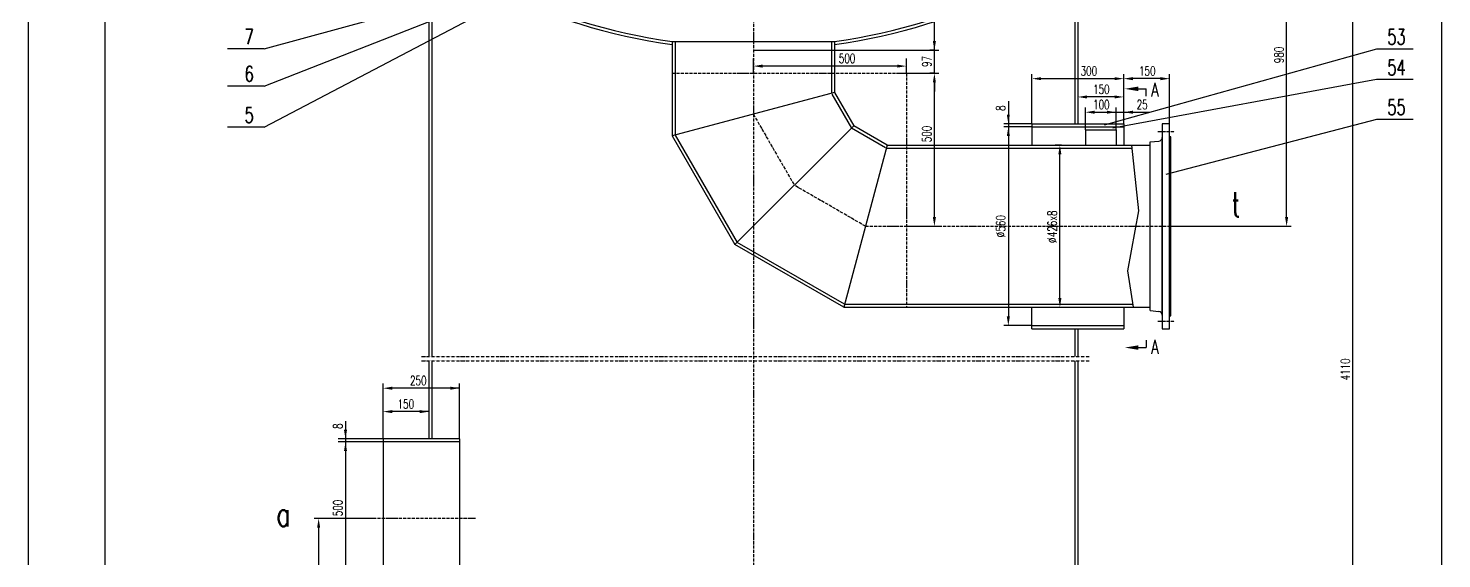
# Model space of a CAD drawing. Header units: millimetres. Extents: x 1545 to 36024, y 3418 to 15628.
# Drawn here: x 1545 to 6163, y 8225 to 9959 of the extents above; entities that cross this region are included whole.
import ezdxf

# ---------------------------------------------------------------- set-up
doc = ezdxf.new("R2010")
doc.units = ezdxf.units.MM
for name, pattern in [('DASHDOT-M', [36, 30, -3, 0, -3]), ('DASHDOT-S', [14, 10, -2, 0, -2]), ('DIVIDE-M', [39, 30, -3, 0, -3, 0, -3]), ('DIVIDE-S', [16, 10, -2, 0, -2, 0, -2])]:
    doc.linetypes.add(name, pattern=pattern)
for name, color, linetype in [('CDR_DIM', 7, 'Continuous'), ('CDR_DWG1', 1, 'Continuous'), ('CDR_DWG3', 3, 'DASHDOT-M'), ('CDR_DWG4', 6, 'DIVIDE-M'), ('CDR_TEXT', 7, 'Continuous')]:
    doc.layers.add(name, color=color, linetype=linetype)
doc.styles.add('HZ', font='simplex.shx', dxfattribs={"width": 0.7, "height": 30, "bigfont": 'HZ.shx'})

msp = doc.modelspace()

# ---------------------------------------------------------------- linework, layer by layer
at = {"layer": 'CDR_DIM', "color": 0, "linetype": 'Continuous'}
for p, q in [((1544.9, 15628), (1544.9, 3738)), ((6163.1, 7486.3), (6163.1, 15212)), ((4505.5, 9916.7), (4505.5, 10461.6)), ((5656.3, 9326.6), (5656.3, 10461.6)), ((5873.1, 7456.3), (5873.1, 10431.6)), ((2316, 9635.2), (3132.7, 10064.8)), ((2316, 9891.5), (2800.3, 10022.9)), ((2316, 9770), (2858.3, 9982.3)), ((4505.5, 9811.6), (4505.5, 9946.7)), ((2316, 9891.5), (2195.9, 9891.5)), ((3914, 9886.7), (4520.5, 9886.7)), ((4505.5, 9886.7), (4490.5, 9886.7)), ((5949.7, 9890.8), (5059.9, 9642.4)), ((6069.8, 9890.8), (5949.7, 9890.8)), ((3914, 9811.6), (3914, 9860)), ((4414, 9811.6), (4414, 9860)), ((4384, 9835.1), (3944, 9835.1)), ((4414, 9811.6), (4520.5, 9811.6)), ((4505.5, 9811.6), (4490.5, 9811.6)), ((4824, 9646.6), (4824, 9809)), ((4854, 9794), (5094, 9794)), ((5949.7, 9790.8), (5088.2, 9631.8)), ((5124, 9646.6), (5124, 9809)), ((5124, 9794), (5124, 9809)), ((5244, 9794), (5154, 9794)), ((5274, 9646.6), (5274, 9809)), ((6069.8, 9790.8), (5949.7, 9790.8)), ((2316, 9770), (2195.9, 9770)), ((4505.5, 9341.6), (4505.5, 9781.6)), ((4505.5, 9781.6), (4505.5, 9751.6)), ((5171.8, 9760.7), (5196.9, 9760.7)), ((5196.9, 9736.9), (5196.9, 9760.7)), ((4747.1, 9720.2), (4747.1, 9016.6)), ((4999, 9626.6), (4999, 9699.3)), ((5094, 9734.2), (5004, 9734.2)), ((5099, 9626.6), (5099, 9699.3)), ((5029, 9684.3), (5209.9, 9684.3)), ((5949.7, 9660.9), (5261.8, 9480.5)), ((6069.8, 9660.9), (5949.7, 9660.9)), ((2316, 9635.2), (2195.9, 9635.2)), ((4824, 9646.6), (4732.1, 9646.6)), ((4824, 9636.6), (4732.1, 9636.6)), ((4920.3, 9576.6), (4900.5, 9576.6)), ((5149.8, 9576.6), (5171.9, 9361.4)), ((4915.5, 9076.6), (4915.5, 9546.6)), ((5171.9, 9361.4), (5135.9, 9165.6)), ((4414, 9311.6), (4520.5, 9311.6)), ((5278, 9311.6), (5671.3, 9311.6)), ((5135.9, 9165.6), (5154.6, 9046.6)), ((4913.9, 9046.6), (4930.5, 9046.6)), ((4824, 8986.6), (4732.1, 8986.6)), ((5171.8, 8914.9), (5196.9, 8914.9)), ((5196.9, 8938.7), (5196.9, 8914.9)), ((2704, 8616.3), (2704, 8797.1)), ((2954, 8782.1), (2734, 8782.1)), ((2954, 8616.3), (2954, 8797.1)), ((2854, 8705.6), (2734, 8705.6)), ((2581.4, 8674.4), (2581.4, 8136.3)), ((2704, 8616.3), (2557.6, 8616.3)), ((2704, 8606.3), (2557.6, 8606.3)), ((2678.4, 8356.3), (2478.6, 8356.3)), ((2493.6, 8326.3), (2493.6, 7486.3))]:
    msp.add_line(p, q, dxfattribs=at)
for points in [[(4500.5, 9916.7), (4510.5, 9916.7), (4505.5, 9886.7)], [(4500.5, 9916.7), (4510.5, 9916.7), (4505.5, 9886.7)], [(3944, 9840.1), (3944, 9830.1), (3914, 9835.1)], [(4384, 9840.1), (4384, 9830.1), (4414, 9835.1)], [(4500.5, 9781.6), (4510.5, 9781.6), (4505.5, 9811.6)], [(4500.5, 9781.6), (4510.5, 9781.6), (4505.5, 9811.6)], [(4854, 9799), (4854, 9789), (4824, 9794)], [(5094, 9799), (5094, 9789), (5124, 9794)], [(5154, 9799), (5154, 9789), (5124, 9794)], [(5244, 9799), (5244, 9789), (5274, 9794)], [(5172.3, 9753.2), (5172.3, 9768.2), (5127.3, 9760.7)], [(5004, 9739.2), (5004, 9729.2), (4974, 9734.2)], [(5094, 9739.2), (5094, 9729.2), (5124, 9734.2)], [(4742.1, 9676.6), (4752.1, 9676.6), (4747.1, 9646.6)], [(5029, 9689.3), (5029, 9679.3), (4999, 9684.3)], [(5069, 9689.3), (5069, 9679.3), (5099, 9684.3)], [(5154, 9689.3), (5154, 9679.3), (5124, 9684.3)], [(4742.1, 9606.6), (4752.1, 9606.6), (4747.1, 9636.6)], [(4910.5, 9546.6), (4920.5, 9546.6), (4915.5, 9576.6)], [(4500.5, 9341.6), (4510.5, 9341.6), (4505.5, 9311.6)], [(5651.3, 9341.6), (5661.3, 9341.6), (5656.3, 9311.6)], [(4910.5, 9076.6), (4920.5, 9076.6), (4915.5, 9046.6)], [(4742.1, 9016.6), (4752.1, 9016.6), (4747.1, 8986.6)], [(5172.3, 8922.4), (5172.3, 8907.4), (5127.3, 8914.9)], [(2734, 8787.1), (2734, 8777.1), (2704, 8782.1)], [(2924, 8787.1), (2924, 8777.1), (2954, 8782.1)], [(2734, 8710.6), (2734, 8700.6), (2704, 8705.6)], [(2824, 8710.6), (2824, 8700.6), (2854, 8705.6)], [(2576.4, 8646.3), (2586.4, 8646.3), (2581.4, 8616.3)], [(2576.4, 8576.3), (2586.4, 8576.3), (2581.4, 8606.3)], [(2488.6, 8326.3), (2498.6, 8326.3), (2493.6, 8356.3)]]:
    msp.add_solid(points, dxfattribs=at)
at = {"layer": 'CDR_DWG1', "color": 1}
msp.add_line((1794.9, 15528), (1794.9, 3838), dxfattribs=at)
at = {"layer": 'CDR_DWG1'}
for p, q in [((2854, 10017.1), (2854, 8886.2)), ((2864, 10017.1), (2864, 8886.2)), ((4964, 10017.1), (4964, 9646.6)), ((4974, 10017.1), (4974, 9646.6)), ((3649, 9915.3), (3649, 9606.6)), ((3649, 9915.3), (4179, 9915.3)), ((3659, 9915.3), (3659, 9609.3)), ((4169, 9915.3), (4169, 9746)), ((4179, 9915.3), (4179, 9748.6)), ((4179, 9748.6), (3649, 9606.6)), ((4179, 9748.6), (4242, 9639.6)), ((4170.4, 9743.6), (4234.7, 9632.2)), ((3649, 9606.6), (3854, 9251.6)), ((3659, 9609.3), (3861.3, 9258.9)), ((4242, 9639.6), (3854, 9251.6)), ((4346.1, 9567.9), (4234.7, 9632.2)), ((4351.1, 9576.6), (4242, 9639.6)), ((4824, 9646.6), (5124, 9646.6)), ((4824, 9646.6), (4824, 9576.6)), ((4824, 9636.6), (5124, 9636.6)), ((4999, 9626.6), (4999, 9576.6)), ((4999, 9626.6), (5099, 9626.6)), ((5099, 9626.6), (5099, 9576.6)), ((5124, 9646.6), (5124, 9576.6)), ((5274, 9646.6), (5250, 9646.6)), ((5250, 9646.6), (5250, 8976.6)), ((5274, 8976.6), (5274, 9646.6)), ((4351.1, 9576.6), (4209.1, 9046.6)), ((4348.4, 9566.6), (5150.8, 9566.6)), ((4351.1, 9576.6), (5211, 9576.6)), ((5211, 9587), (5239.3, 9590)), ((5211, 9036.2), (5211, 9587)), ((5211, 9046.6), (5211, 9576.6)), ((5250, 9032.1), (5250, 9591.1)), ((5278, 9604.1), (5274, 9604.1)), ((5278, 9019.1), (5278, 9604.1)), ((4209.1, 9046.6), (3854, 9251.6)), ((4211.7, 9056.6), (3861.3, 9258.9)), ((4211.7, 9056.6), (5153, 9056.6)), ((4209.1, 9046.6), (5211, 9046.6)), ((4824, 8976.6), (4824, 9046.6)), ((5124, 9046.6), (5124, 8976.6)), ((5211, 9036.2), (5239.3, 9033.2)), ((5274, 9019.1), (5278, 9019.1)), ((4824, 8986.6), (5124, 8986.6)), ((4824, 8976.6), (5124, 8976.6)), ((4964, 8976.6), (4964, 8886.2)), ((4974, 8976.6), (4974, 8886.2)), ((5250, 8976.6), (5274, 8976.6)), ((2854, 8871.2), (2854, 8616.3)), ((2864, 8871.2), (2864, 8616.3)), ((4964, 8871.2), (4964, 7472.3)), ((4974, 8871.2), (4974, 7472.3)), ((2704, 8616.3), (2704, 8096.3)), ((2954, 8616.3), (2704, 8616.3)), ((2954, 8606.3), (2704, 8606.3)), ((2954, 8616.3), (2954, 8096.3))]:
    msp.add_line(p, q, dxfattribs=at)
for centre, radius, start, end in [((3914, 11797.1), 1910.4, 243.4489, 262.0265), ((3914, 11797.1), 1900.4, 243.4489, 261.9843), ((3914, 11797.1), 1900.4, 278.0157, 296.5511), ((3914, 11797.1), 1910.4, 277.9735, 296.5511), ((5238, 9601.9), 12, 276, 0), ((5238, 9021.3), 12, 0, 84)]:
    msp.add_arc(centre, radius, start, end, dxfattribs=at)
at = {"layer": 'CDR_DWG3', "linetype": 'DASHDOT-S'}
for p, q in [((3914, 15261.2), (3914, 7208.9)), ((3649, 9811.6), (4414, 9811.6)), ((4414, 9811.6), (4414, 9046.6)), ((3914, 9677.6), (4048, 9445.6)), ((5236, 9621.6), (5292, 9621.6)), ((4280.1, 9311.6), (4048, 9445.6)), ((4280.1, 9311.6), (5304.3, 9311.6)), ((5236, 9001.6), (5292, 9001.6)), ((3005.7, 8356.3), (2674.7, 8356.3))]:
    msp.add_line(p, q, dxfattribs=at)
at = {"layer": 'CDR_DWG4', "color": 3, "linetype": 'DIVIDE-S'}
for p, q in [((2830.2, 8886.2), (5011.8, 8886.2)), ((2830.2, 8871.2), (5011.8, 8871.2))]:
    msp.add_line(p, q, dxfattribs=at)

# ---------------------------------------------------------------- texts
at = {"style": 'HZ', "width": 0.7}
for s, height, p in [('7', 50, (2251.8, 9906.3)), ('53', 50, (5985.4, 9905.6)), ('54', 50, (5985.4, 9805.6)), ('6', 50, (2251.8, 9784.7)), ('A', 45, (5213.6, 9735.6)), ('5', 50, (2251.8, 9650)), ('55', 50, (5985.4, 9675.6)), ('t', 80, (5476.5, 9342.8)), ('A', 45, (5213.6, 8895)), ('a', 80, (2355.8, 8330.1))]:
    msp.add_text(s, height=height, dxfattribs=at).set_placement(p)
at = {"layer": 'CDR_TEXT', "color": 0, "linetype": 'Continuous', "style": 'HZ', "width": 0.7}
for s, p in [('980', (5646.3, 9844.6)), ('97', (4495.5, 9832.2)), ('8', (4737.1, 9688.8)), ('500', (4495.5, 9586.1)), ('560', (4737.1, 9294.1)), ('426x8', (4905.5, 9275.6)), ('∅', (4737.1, 9275.1)), ('∅', (4905.5, 9256.6)), ('4110', (5863.1, 8807.4)), ('8', (2571.4, 8649.1)), ('500', (2571.4, 8363.5))]:
    msp.add_text(s, height=30, rotation=90, dxfattribs=at).set_placement(p)
for s, p in [('500', (4193.2, 9845.1)), ('300', (4983.2, 9804)), ('150', (5174, 9804)), ('150', (5024, 9744.2)), ('100', (5024, 9694.3)), ('25', (5166.3, 9694.3)), ('250', (2792.2, 8792.1)), ('150', (2751.7, 8715.6))]:
    msp.add_text(s, height=30, dxfattribs=at).set_placement(p)

doc.saveas('drawing.dxf')
